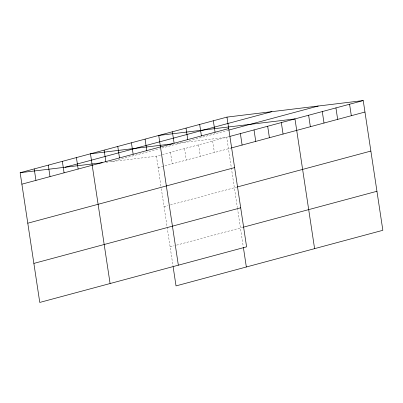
<?xml version="1.0" encoding="UTF-8"?>
<svg xmlns="http://www.w3.org/2000/svg" width="403" height="403" viewBox="0 0 403 403"><rect width="100%" height="100%" fill="white"/><g stroke="black" fill="none" stroke-linecap="round" stroke-linejoin="round"><path stroke-width="0.3" stroke-dasharray="2.02 1.51" d="M111.44 161.618L159.492 148.702M161.835 148.072L228.053 130.275M105.954 162.283L156.404 156.163L161.679 154.747M162.263 154.586L229.1 136.622M158.137 167.633L230.833 148.092M164.041 206.658L168.142 205.555M170.484 204.926L236.737 187.118M170.121 246.868L174.222 245.765M176.569 245.135L242.818 227.327M176.882 143.307L226.723 137.262L237.357 207.555M237.448 208.17L243.251 246.55M212.658 141.04L214.396 152.51M198.593 144.823L200.331 156.293M184.534 148.601L186.267 160.072M170.469 152.384L172.202 163.85M156.404 156.163L160.948 186.216M161.321 188.695L167.033 226.456M167.129 227.075L173.028 266.076"/><path stroke-width="0.6" d="M226.975 117.102L246.596 246.838L39.771 302.431L20.15 172.701L226.975 117.102L363.229 100.569L382.85 230.299L176.025 285.898L173.119 266.69M65.115 167.24L271.939 111.646M21.883 184.171L228.713 128.572M228.647 130.114L318.264 106.024M229.69 136.461L363.229 100.569M231.428 147.931L364.962 112.039M27.787 223.197L234.611 167.603M237.327 186.962L370.866 151.065M33.867 263.406L240.697 207.812M243.412 227.171L376.946 191.274M172.615 143.826L90.468 153.795L110.09 283.531M20.15 172.701L102.297 162.731M349.577 104.236L351.315 115.706M335.931 107.903L337.664 119.374M322.279 111.576L324.012 123.046M308.627 115.243L310.36 126.713M314.597 248.646L294.976 118.915L158.722 135.448L178.343 265.184M281.324 122.583L283.062 134.053M267.678 126.25L269.411 137.72M254.026 129.922L255.759 141.393M240.374 133.589L242.107 145.06M243.347 247.17L246.344 266.993M213.328 120.774L215.061 132.244M199.676 124.441L201.409 135.912M186.025 128.114L187.758 139.579M172.373 131.781L174.111 143.251M145.075 139.121L146.808 150.591M131.423 142.788L133.156 154.258M117.772 146.46L119.505 157.926M104.12 150.128L105.858 161.598M76.409 157.578L78.142 169.048M62.344 161.356L64.077 172.827M48.279 165.139L50.012 176.61M34.215 168.917L35.948 180.388"/></g></svg>
